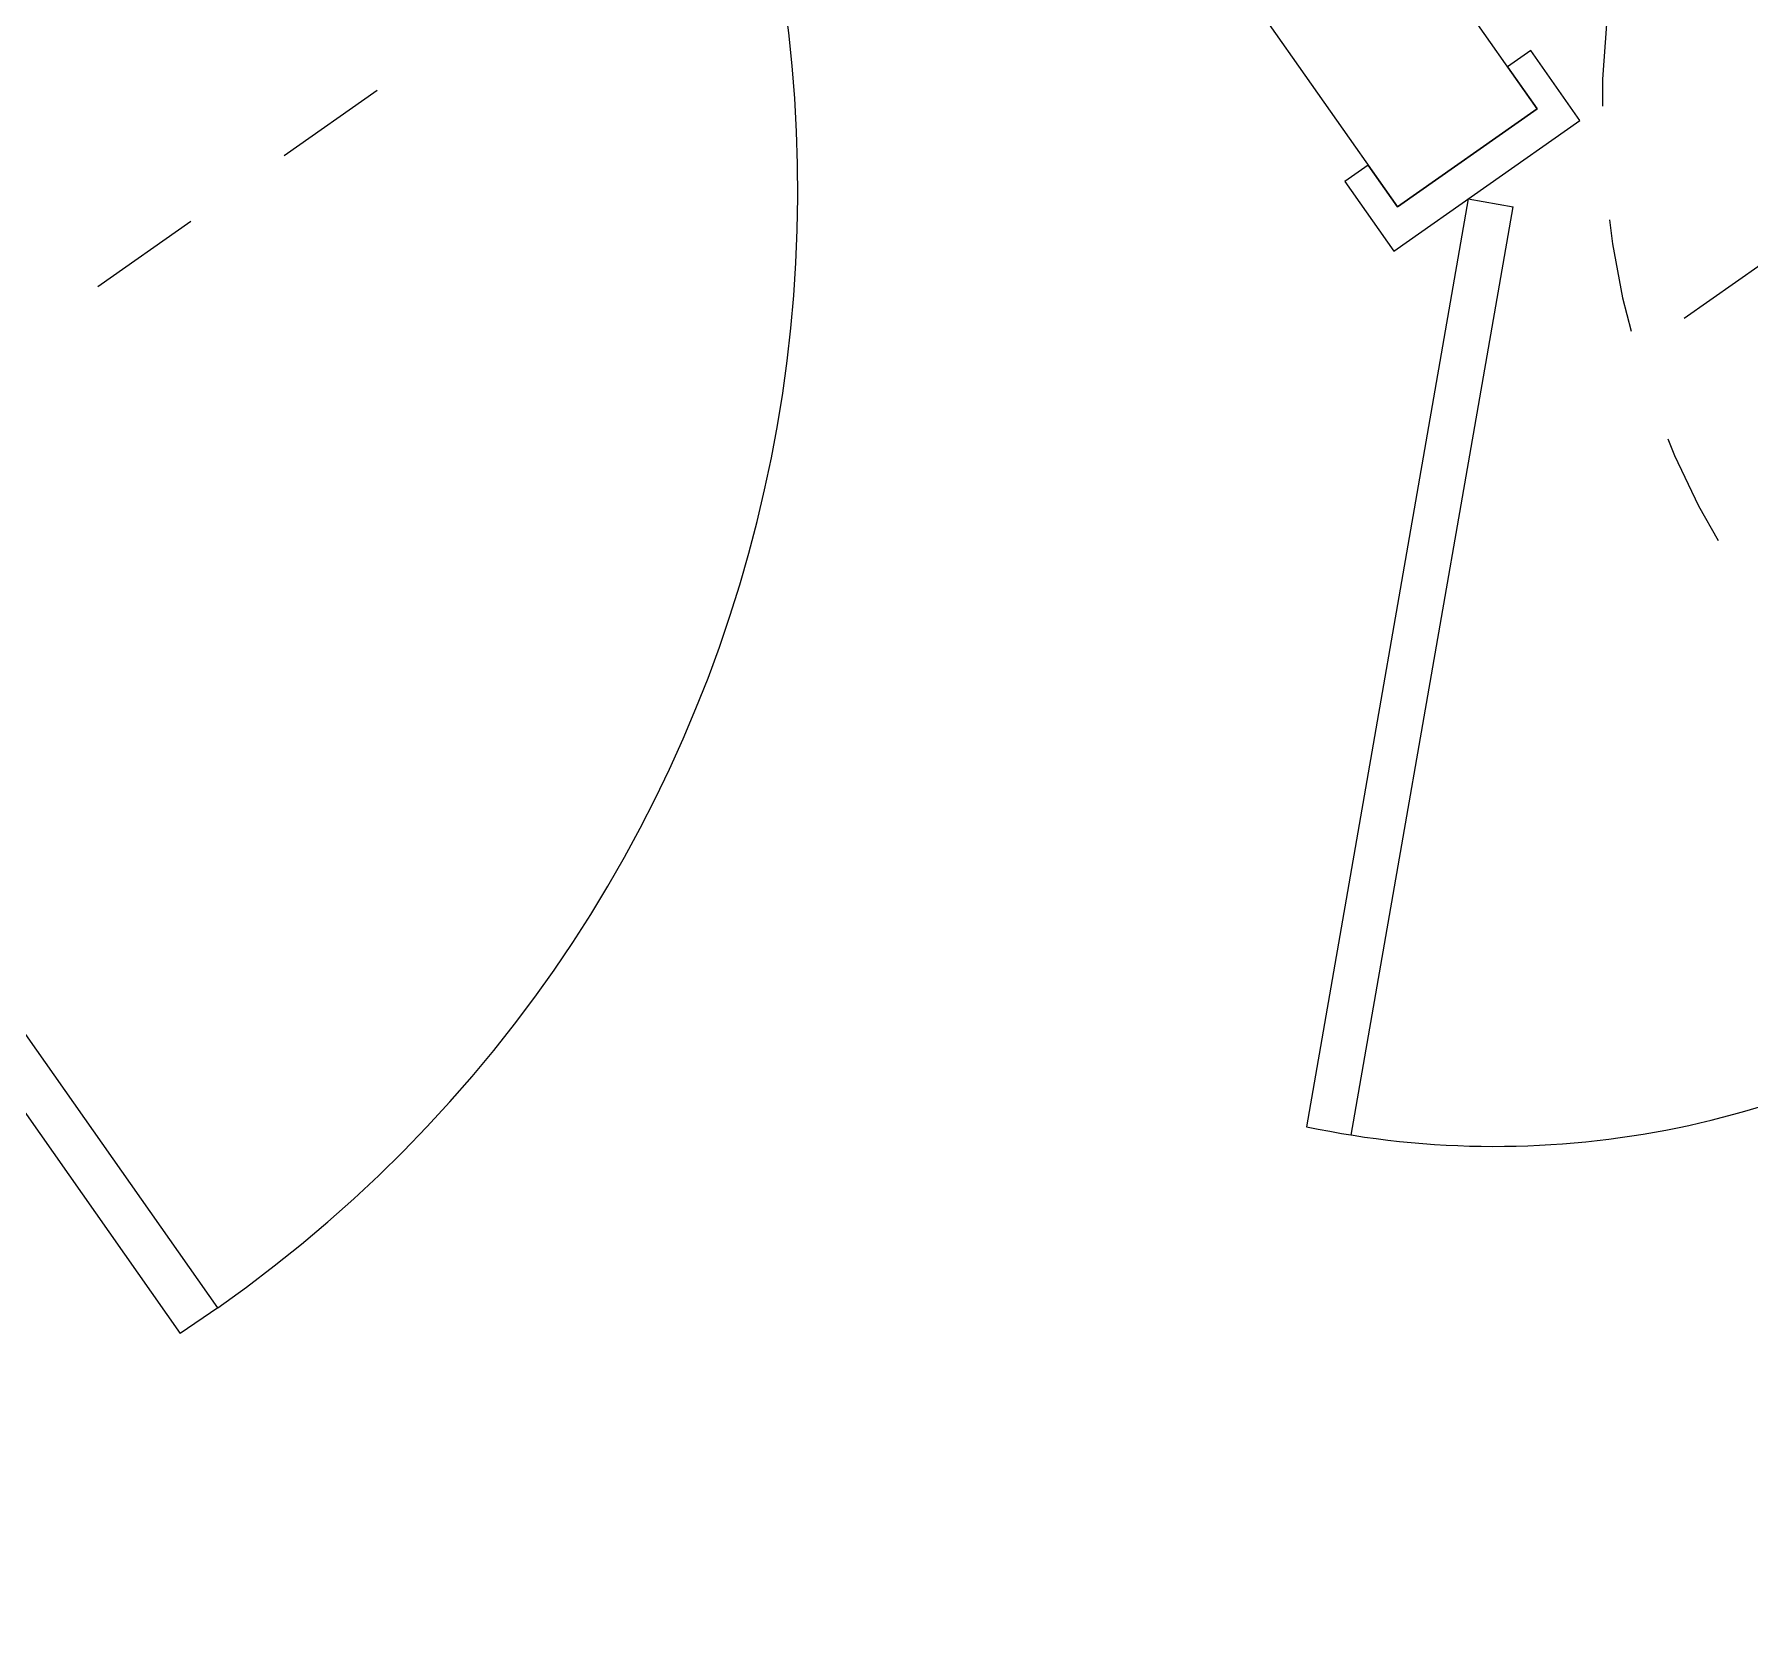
# Model space of a CAD drawing. Extents: x 274235 to 276654, y 142848 to 144425.
# Drawn here: x 276105.639 to 276107.147, y 143064.855 to 143066.257 of the extents above; entities that cross this region are included whole.
import ezdxf

# ---------------------------------------------------------------- set-up
doc = ezdxf.new("R2010")
doc.units = 0
doc.header["$LTSCALE"] = 1.5
doc.linetypes.add('ACM-G-CENTER', pattern=[50.800000000000004, 31.75, -6.350000000000001, 6.350000000000001, -6.350000000000001])
doc.linetypes.add('Hidden 1_16_', pattern=[2.3812499999999996, 1.5875, -0.7937499999999998])
doc.layers.get('0').update_dxf_attribs({"linetype": 'CONTINUOUS', "lineweight": 0})
for name, color, linetype, lineweight in [('_ACM-A-DETL', 7, 'CONTINUOUS', 5), ('_ACM-A-DOOR', 1, 'CONTINUOUS', 5), ('_ACM-A-GRID', 3, 'CONTINUOUS', 5), ('_ACM-A-OTHER', 1, 'CONTINUOUS', 5), ('_ACM-A-WALL-FULL', 6, 'CONTINUOUS', 13)]:
    doc.layers.add(name, color=color, linetype=linetype, lineweight=lineweight)

# ---------------------------------------------------------------- blocks, each defined once
blk = doc.blocks.new('ACM_Door-Regular-Single - 1323_1200_ S-2217204-F5_Working')
at = {"layer": '_ACM-A-DOOR'}
for p, q in [((579.9999999999928, 1220), (619.9999999999918, 1219.428454762872)), ((579.9999999999928, 1220), (579.9999999999928, 20.00000000000209)), ((619.9999999999918, 20.00000000000209), (619.9999999999918, 1219.428454762872))]:
    blk.add_line(p, q, dxfattribs=at)
blk.add_arc((579.9999999999928, 20.00000000000006), 1199.999999999999, 89.99999999999994, 179.9999999999999, dxfattribs=at)
blk = doc.blocks.new('TRACK_curtain2 - FIRT-034-2847271-F5_Working')
at = {"layer": '_ACM-A-OTHER'}
for p, q in [((974.9999995255866, -800.0000001446575), (974.9999995255866, 0)), ((0, -1200.000000144636), (574.999999525609, -1200.000000144636))]:
    blk.add_line(p, q, dxfattribs=at)
blk.add_arc((574.9999995256084, -800.0000001446575), 399.999999999978, 269.9999999999996, 4.452776554048924e-14, dxfattribs=at)
blk = doc.blocks.new('ACM_Door-Regular-Single-45D - 0923_800_ S-45-2487939-F5_Working')
at = {"layer": '_ACM-A-DOOR'}
for p, q in [((419.9999999999918, 20.00000000000209), (-165.331761003769, 605.3317610044207)), ((-193.9090327718665, 577.3404902775944), (391.7157287525133, -8.284271247444638)), ((-420.0000000000094, 99.99999999999999), (-495.0000000000052, 99.99999999999999)), ((-495.0000000000052, 99.99999999999999), (-495.0000000000052, 74.99999999999999)), ((-420.0000000000084, -99.99999999999999), (-420.0000000000094, 99.99999999999999)), ((494.9999999999938, 99.99999999999999), (419.9999999999896, 99.99999999999999)), ((419.9999999999896, 99.99999999999999), (419.9999999999919, -99.99999999999999)), ((494.9999999999938, 74.99999999999999), (494.9999999999938, 99.99999999999999)), ((-495.0000000000052, 74.99999999999999), (-450.0000000000095, 74.99999999999999)), ((-450.0000000000095, 74.99999999999999), (-450.0000000000095, -74.99999999999999)), ((449.9999999999899, -74.99999999999999), (449.9999999999899, 74.99999999999999)), ((449.9999999999905, 74.99999999999999), (494.9999999999938, 74.99999999999999)), ((419.9999999999918, 20.00000000000209), (391.7157287525134, -8.284271247444638)), ((-450.0000000000101, -74.99999999999999), (-495.0000000000083, -74.99999999999999)), ((-495.0000000000083, -74.99999999999999), (-495.0000000000083, -99.99999999999999)), ((494.9999999999919, -74.99999999999999), (449.9999999999899, -74.99999999999999)), ((494.9999999999919, -99.99999999999999), (494.9999999999919, -74.99999999999999)), ((-495.0000000000083, -99.99999999999999), (-420.0000000000084, -99.99999999999999)), ((419.9999999999919, -99.99999999999999), (494.9999999999919, -99.99999999999999))]:
    blk.add_line(p, q, dxfattribs=at)
blk.add_arc((379.9999999999927, 20.00000000000006), 800.0000000000006, 132.973866027775, 179.9999999999998, dxfattribs=at)
blk = doc.blocks.new('5f0512')
at = {"layer": '_ACM-A-DETL', "linetype": 'Hidden 1_16_'}
blk.add_arc((-132950.4460408385, -91950.51361619635), 749.9999999999619, 105.50621974318, 225, dxfattribs=at)
at = {"layer": '_ACM-A-GRID', "linetype": 'ACM-G-CENTER'}
blk.add_line((-159431.5794705858, -116924.1770981264), (-105974.3069626391, -63466.90459016978), dxfattribs=at)
at = {"layer": '_ACM-A-WALL-FULL', "lineweight": 18}
for p, q in [((-134523.7431192726, -91521.36599984218), (-133851.9916771451, -92193.1174419698)), ((-133745.9256599671, -92087.0514247918), (-133949.4598003869, -91883.517284372)), ((-133851.9916771451, -92193.1174419698), (-133745.9256599671, -92087.0514247918))]:
    blk.add_line(p, q, dxfattribs=at)
at = {"layer": '_ACM-A-DOOR'}
for name, p, rotation in [('ACM_Door-Regular-Single - 1323_1200_ S-2217204-F5_Working', (-135160.1392223403, -92051.6960857315), 224.9999999999936), ('ACM_Door-Regular-Single-45D - 0923_800_ S-45-2487939-F5_Working', (-133480.7606170222, -92458.28248491499), 134.9999999999938)]:
    blk.add_blockref(name, p, dxfattribs=dict(at, rotation=rotation))
at = {"layer": '_ACM-A-OTHER', "rotation": 44.99999999998974}
blk.add_blockref('TRACK_curtain2 - FIRT-034-2847271-F5_Working', (-134435.3547716552, -91397.62231310317), dxfattribs=at)

msp = doc.modelspace()

# ---------------------------------------------------------------- block references
at = {"xscale": 0.0009999999999999994, "yscale": 0.001, "zscale": 0.001, "rotation": 350.1075696352769}
msp.add_blockref('5f0512', (276254.5380815538, 143133.931731411), dxfattribs=at)

doc.saveas('drawing.dxf')
